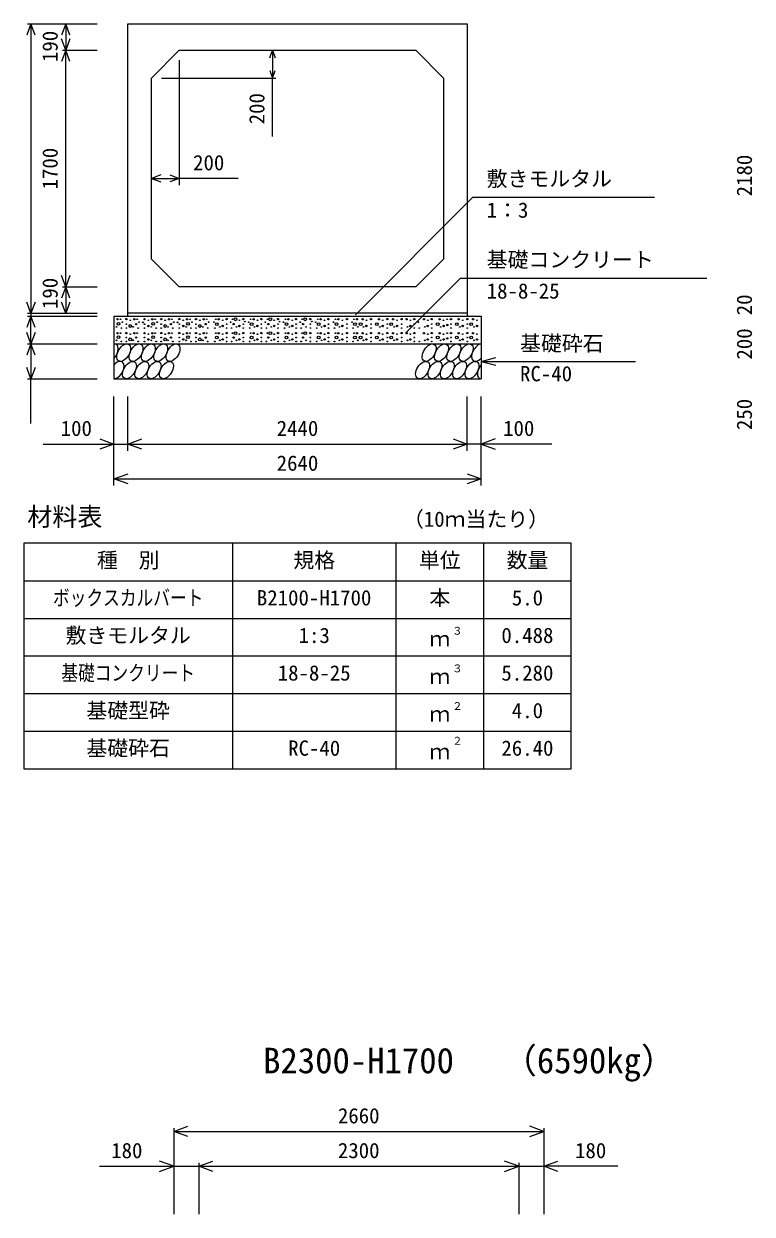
# Model space of a CAD drawing. Units: millimetres, scale not verified. Extents: x -100800 to 100800, y -35640 to 35640.
# Drawn here: x 15692 to 20927, y 17928 to 26480 of the extents above; entities that cross this region are included whole.
import ezdxf
from ezdxf.enums import TextEntityAlignment as Align

# ---------------------------------------------------------------- set-up
doc = ezdxf.new("R2010")
doc.units = ezdxf.units.MM
doc.header["$LTSCALE"] = 120
for name, color, linetype, lineweight in [('0-0_DIM', 7, 'Continuous', 25), ('0-2_HATCH', 6, 'Continuous', 25), ('0-3_HYO', 3, 'Continuous', 25), ('0-4_HYO2', 4, 'Continuous', 25), ('0-5_OUTLINE', 3, 'Continuous', 25), ('0-7_TXT', 7, 'Continuous', 25)]:
    doc.layers.add(name, color=color, linetype=linetype, lineweight=lineweight)
doc.styles.add('ＭＳ ゴシック', font='')
doc.styles.get('ＭＳ ゴシック').set_extended_font_data('MS Gothic')

msp = doc.modelspace()

# ---------------------------------------------------------------- linework, layer by layer
at = {"layer": '0-0_DIM'}
for p, q in [((15719, 26480.3), (16219.1, 26480.3)), ((15743, 26480.3), (15743, 24400.3)), ((15993, 26480.3), (15993, 26290.3)), ((15969, 26290.3), (16219.1, 26290.3)), ((15993, 24590.3), (15993, 26290.3)), ((17479.5, 26290.3), (17479.5, 26090.3)), ((16809.1, 26218.3), (16809.1, 25321.7)), ((16681.1, 26090.3), (17503.5, 26090.3)), ((17479.5, 25669.5), (17479.5, 26090.3)), ((16609.1, 25369.7), (16809.1, 25369.7)), ((17233.2, 25369.7), (16809.1, 25369.7)), ((18919, 25234.2), (18074.9, 24390.2)), ((18919, 25234.2), (20224.7, 25234.2)), ((18831.3, 24653.1), (18438.5, 24260.3)), ((18831.3, 24653.1), (20600.3, 24653.1)), ((15969, 24590.3), (16219.1, 24590.3)), ((15993, 24590.3), (15993, 24400.3)), ((15719, 24400.3), (16219.1, 24400.3)), ((15719, 24380.3), (16219.1, 24380.3)), ((15743, 24400.3), (15743, 24380.3)), ((15743, 24180.3), (15743, 24380.3)), ((15719, 24180.3), (16219.1, 24180.3)), ((15743, 24180.3), (15743, 23930.3)), ((18979.1, 24055.3), (19083.4, 24083.3)), ((18979.1, 24055.3), (20088, 24055.3)), ((18979.1, 24055.3), (19083.4, 24027.3)), ((15719, 23930.3), (16219.1, 23930.3)), ((15743, 23608.2), (15743, 23930.3)), ((16339.1, 23163.1), (16339.1, 23802.7)), ((16439.1, 23413.1), (16439.1, 23802.7)), ((18879.1, 23413.1), (18879.1, 23802.7)), ((18979.1, 23163.1), (18979.1, 23802.7)), ((15831.1, 23461.1), (16339.1, 23461.1)), ((16339.1, 23461.1), (16439.1, 23461.1)), ((16439.1, 23461.1), (18879.1, 23461.1)), ((16339.1, 23211.1), (18979.1, 23211.1)), ((16769.1, 18546.6), (16769.1, 17928)), ((16769.1, 18522.6), (19429.1, 18522.6)), ((19429.1, 18546.6), (19429.1, 17928)), ((16236.4, 18272.6), (16769.1, 18272.6)), ((16949.1, 18296.6), (16949.1, 17928)), ((19249.1, 18296.6), (19249.1, 17928)), ((19961.8, 18272.6), (19429.1, 18272.6))]:
    msp.add_line(p, q, dxfattribs=at)
for points in [[(15772.6, 26399.1), (15743, 26480.3), (15713.5, 26399.1)], [(16022.6, 26399.1), (15993, 26480.3), (15963.5, 26399.1)], [(16022.6, 26371.5), (15993, 26290.3), (15963.5, 26371.5)], [(16022.6, 26209.1), (15993, 26290.3), (15963.5, 26209.1)], [(17459.8, 26236.2), (17479.5, 26290.3), (17499.2, 26236.2)], [(17459.8, 26144.4), (17479.5, 26090.3), (17499.2, 26144.4)], [(16676.8, 25394.3), (16609.1, 25369.7), (16676.8, 25345)], [(16741.4, 25394.3), (16809.1, 25369.7), (16741.4, 25345)], [(16022.6, 24671.5), (15993, 24590.3), (15963.5, 24671.5)], [(16022.6, 24509.1), (15993, 24590.3), (15963.5, 24509.1)], [(15772.6, 24481.5), (15743, 24400.3), (15713.5, 24481.5)], [(16022.6, 24481.5), (15993, 24400.3), (15963.5, 24481.5)], [(15772.6, 24299.1), (15743, 24380.3), (15713.5, 24299.1)], [(15772.6, 24261.5), (15743, 24180.3), (15713.5, 24261.5)], [(15772.6, 24099.1), (15743, 24180.3), (15713.5, 24099.1)], [(15772.6, 24011.5), (15743, 23930.3), (15713.5, 24011.5)], [(16237.6, 23498), (16339.1, 23461.1), (16237.6, 23424.1)], [(16540.6, 23424.1), (16439.1, 23461.1), (16540.6, 23498)], [(18777.6, 23498), (18879.1, 23461.1), (18777.6, 23424.1)], [(19487.1, 23461.1), (18979.1, 23461.1), (18879.1, 23461.1)], [(19080.6, 23498), (18979.1, 23461.1), (19080.6, 23424.1)], [(16440.6, 23174.1), (16339.1, 23211.1), (16440.6, 23248)], [(18877.6, 23248), (18979.1, 23211.1), (18877.6, 23174.1)], [(16870.6, 18485.7), (16769.1, 18522.6), (16870.6, 18559.6)], [(19327.6, 18485.7), (19429.1, 18522.6), (19327.6, 18559.6)], [(16667.6, 18235.7), (16769.1, 18272.6), (16667.6, 18309.6)], [(17050.6, 18235.7), (16949.1, 18272.6), (17050.6, 18309.6)], [(19147.6, 18235.7), (19249.1, 18272.6), (19147.6, 18309.6)], [(19530.6, 18235.7), (19429.1, 18272.6), (19530.6, 18309.6)], [(16769.1, 18272.6), (16949.1, 18272.6), (19249.1, 18272.6), (19429.1, 18272.6)]]:
    msp.add_lwpolyline(points, dxfattribs=at)
at = {"layer": '0-2_HATCH'}
for centre, radius in [((16358.1, 24302.3), 2.5), ((16365.1, 24357.5), 5), ((16371.7, 24324.5), 10), ((16386.2, 24357.5), 2.5), ((16393.2, 24294.4), 2.5), ((16400.2, 24336.5), 2.5), ((16429.1, 24358.4), 5), ((16429.1, 24322.5), 2.5), ((16429.1, 24294.4), 2.5), ((16457.1, 24309.3), 10), ((16457.1, 24350.5), 2.5), ((16478.1, 24302.3), 2.5), ((16485.1, 24357.5), 5), ((16499.2, 24322.5), 5), ((16506.2, 24357.5), 2.5), ((16513.2, 24294.4), 2.5), ((16520.2, 24336.5), 2.5), ((16546.7, 24335.6), 2.5), ((16559.1, 24358.4), 5), ((16559.1, 24322.5), 2.5), ((16559.1, 24294.4), 2.5), ((16587.1, 24309.3), 5), ((16587.1, 24350.5), 2.5), ((16608.1, 24302.3), 2.5), ((16615.1, 24357.5), 5), ((16621.7, 24324.5), 10), ((16636.2, 24357.5), 2.5), ((16643.2, 24294.4), 2.5), ((16650.2, 24336.5), 2.5), ((16679.1, 24358.4), 5), ((16679.1, 24322.5), 2.5), ((16679.1, 24294.4), 2.5), ((16707.1, 24309.3), 10), ((16707.1, 24350.5), 2.5), ((16728.1, 24302.3), 2.5), ((16735.1, 24357.5), 5), ((16749.2, 24322.5), 5), ((16756.2, 24357.5), 2.5), ((16763.2, 24294.4), 2.5), ((16770.2, 24336.5), 2.5), ((16796.7, 24335.6), 2.5), ((16809.1, 24358.4), 5), ((16809.1, 24322.5), 2.5), ((16809.1, 24294.4), 2.5), ((16837.1, 24309.3), 5), ((16837.1, 24350.5), 2.5), ((16858.1, 24302.3), 2.5), ((16865.1, 24357.5), 5), ((16871.7, 24324.5), 10), ((16886.2, 24357.5), 2.5), ((16893.2, 24294.4), 2.5), ((16900.2, 24336.5), 2.5), ((16929.1, 24358.4), 5), ((16929.1, 24322.5), 2.5), ((16929.1, 24294.4), 2.5), ((16957.1, 24309.3), 10), ((16957.1, 24350.5), 2.5), ((16978.1, 24302.3), 2.5), ((16985.1, 24357.5), 5), ((16999.2, 24322.5), 5), ((17006.2, 24357.5), 2.5), ((17013.2, 24294.4), 2.5), ((17020.2, 24336.5), 2.5), ((17058, 24336.5), 2.5), ((17065, 24294.4), 2.5), ((17079, 24322.5), 10), ((17072, 24357.5), 2.5), ((17093.1, 24357.5), 5), ((17100.1, 24302.3), 2.5), ((17121.1, 24309.3), 5), ((17121.1, 24350.5), 2.5), ((17149.1, 24358.4), 5), ((17149.1, 24322.5), 2.5), ((17149.1, 24294.4), 2.5), ((17178, 24336.5), 2.5), ((17185, 24294.4), 2.5), ((17192, 24357.5), 2.5), ((17199, 24322.5), 5), ((17213.1, 24357.5), 10), ((17220.1, 24302.3), 2.5), ((17241.1, 24309.3), 5), ((17241.1, 24350.5), 2.5), ((17269.1, 24358.4), 5), ((17269.1, 24322.5), 2.5), ((17269.1, 24294.4), 2.5), ((17280.5, 24340.8), 2.5), ((17308, 24336.5), 2.5), ((17315, 24294.4), 2.5), ((17329, 24322.5), 10), ((17322, 24357.5), 2.5), ((17343.1, 24357.5), 5), ((17350.1, 24302.3), 2.5), ((17371.1, 24309.3), 5), ((17371.1, 24350.5), 2.5), ((17399.1, 24358.4), 5), ((17399.1, 24322.5), 2.5), ((17399.1, 24294.4), 2.5), ((17428, 24336.5), 2.5), ((17435, 24294.4), 2.5), ((17442, 24357.5), 2.5), ((17449, 24322.5), 5), ((17463.1, 24357.5), 10), ((17470.1, 24302.3), 2.5), ((17491.1, 24309.3), 5), ((17491.1, 24350.5), 2.5), ((17519.1, 24358.4), 5), ((17519.1, 24322.5), 2.5), ((17519.1, 24294.4), 2.5), ((17530.5, 24340.8), 2.5), ((17558, 24336.5), 2.5), ((17565, 24294.4), 2.5), ((17579, 24322.5), 10), ((17572, 24357.5), 2.5), ((17593.1, 24357.5), 5), ((17600.1, 24302.3), 2.5), ((17621.1, 24309.3), 5), ((17621.1, 24350.5), 2.5), ((17649.1, 24358.4), 5), ((17649.1, 24322.5), 2.5), ((17649.1, 24294.4), 2.5), ((17678, 24336.5), 2.5), ((17685, 24294.4), 2.5), ((17692, 24357.5), 2.5), ((17699, 24322.5), 5), ((17713.1, 24357.5), 10), ((17720.1, 24302.3), 2.5), ((17751, 24358.4), 5), ((17751, 24322.5), 2.5), ((17751, 24294.4), 2.5), ((17762.3, 24340.8), 2.5), ((17789.8, 24336.5), 2.5), ((17796.8, 24294.4), 2.5), ((17810.9, 24322.5), 10), ((17803.9, 24357.5), 2.5), ((17824.9, 24357.5), 5), ((17831.9, 24302.3), 2.5), ((17852.9, 24309.3), 5), ((17852.9, 24350.5), 2.5), ((17881, 24358.4), 5), ((17881, 24322.5), 2.5), ((17881, 24294.4), 2.5), ((17917.9, 24336.5), 2.5), ((17924.9, 24294.4), 2.5), ((17938.9, 24322.5), 10), ((17931.9, 24357.5), 2.5), ((17952.9, 24357.5), 5), ((17960, 24302.3), 2.5), ((17981, 24309.3), 5), ((17981, 24350.5), 2.5), ((18013.9, 24358.4), 5), ((18013.9, 24322.5), 2.5), ((18013.9, 24294.4), 2.5), ((18050.8, 24336.5), 2.5), ((18057.8, 24294.4), 2.5), ((18071.9, 24322.5), 10), ((18064.8, 24357.5), 2.5), ((18085.9, 24357.5), 5), ((18092.9, 24302.3), 2.5), ((18112.5, 24322.5), 10), ((18126.5, 24357.5), 5), ((18133.6, 24302.3), 2.5), ((18154.6, 24309.3), 5), ((18154.6, 24350.5), 2.5), ((18187.5, 24358.4), 5), ((18187.5, 24322.5), 2.5), ((18187.5, 24294.4), 2.5), ((18229.4, 24322.5), 10), ((18243.4, 24357.5), 5), ((18250.4, 24302.3), 2.5), ((18271.4, 24309.3), 5), ((18271.4, 24350.5), 2.5), ((18304.3, 24358.4), 5), ((18304.3, 24322.5), 2.5), ((18304.3, 24294.4), 2.5), ((18332.1, 24322.5), 10), ((18346.1, 24357.5), 5), ((18353.1, 24302.3), 2.5), ((18374.1, 24309.3), 5), ((18374.1, 24350.5), 2.5), ((18407, 24358.4), 5), ((18407, 24322.5), 2.5), ((18407, 24294.4), 2.5), ((18442.3, 24357.5), 5), ((18449.3, 24302.3), 2.5), ((18470.3, 24309.3), 5), ((18470.3, 24350.5), 2.5), ((18498.4, 24358.4), 5), ((18498.4, 24322.5), 2.5), ((18498.4, 24294.4), 2.5), ((18527.2, 24336.5), 2.5), ((18534.2, 24294.4), 2.5), ((18567.1, 24357.5), 5), ((18574.1, 24302.3), 2.5), ((18595.1, 24309.3), 5), ((18595.1, 24350.5), 2.5), ((18623.2, 24358.4), 5), ((18623.2, 24322.5), 2.5), ((18623.2, 24294.4), 2.5), ((18666.5, 24322.5), 10), ((18680.5, 24357.5), 5), ((18687.5, 24302.3), 2.5), ((18708.6, 24309.3), 5), ((18708.6, 24350.5), 2.5), ((18734.7, 24316.3), 5), ((18734.7, 24357.5), 2.5), ((18762, 24358.4), 5), ((18762, 24322.5), 2.5), ((18762, 24294.4), 2.5), ((18803.9, 24322.5), 10), ((18817.9, 24357.5), 5), ((18825, 24302.3), 2.5), ((18846, 24309.3), 5), ((18846, 24350.5), 2.5), ((18878.9, 24358.4), 5), ((18878.9, 24322.5), 2.5), ((18878.9, 24294.4), 2.5), ((18906.6, 24322.5), 10), ((18920.6, 24357.5), 5), ((18927.6, 24302.3), 2.5), ((18948.7, 24309.3), 5), ((18948.7, 24350.5), 2.5), ((16358.1, 24206.2), 2.5), ((16365.1, 24257.5), 5), ((16371.7, 24228.4), 10), ((16386.2, 24257.5), 2.5), ((16429.1, 24258.4), 5), ((16429.1, 24226.4), 2.5), ((16457.1, 24213.2), 10), ((16457.1, 24250.5), 2.5), ((16478.1, 24206.2), 2.5), ((16485.1, 24257.5), 5), ((16499.2, 24226.4), 5), ((16506.2, 24257.5), 2.5), ((16559.1, 24258.4), 5), ((16559.1, 24226.4), 2.5), ((16587.1, 24213.2), 5), ((16587.1, 24250.5), 2.5), ((16608.1, 24206.2), 2.5), ((16615.1, 24257.5), 5), ((16621.7, 24228.4), 10), ((16636.2, 24257.5), 2.5), ((16679.1, 24258.4), 5), ((16679.1, 24226.4), 2.5), ((16707.1, 24213.2), 10), ((16707.1, 24250.5), 2.5), ((16728.1, 24206.2), 2.5), ((16735.1, 24257.5), 5), ((16749.2, 24226.4), 5), ((16756.2, 24257.5), 2.5), ((16809.1, 24258.4), 5), ((16809.1, 24226.4), 2.5), ((16837.1, 24213.2), 5), ((16837.1, 24250.5), 2.5), ((16858.1, 24206.2), 2.5), ((16865.1, 24257.5), 5), ((16871.7, 24228.4), 10), ((16886.2, 24257.5), 2.5), ((16929.1, 24258.4), 5), ((16929.1, 24226.4), 2.5), ((16957.1, 24213.2), 10), ((16957.1, 24250.5), 2.5), ((16978.1, 24206.2), 2.5), ((16985.1, 24257.5), 5), ((16999.2, 24226.4), 5), ((17006.2, 24257.5), 2.5), ((17079, 24226.4), 10), ((17072, 24257.5), 2.5), ((17093.1, 24257.5), 5), ((17100.1, 24206.2), 2.5), ((17121.1, 24213.2), 5), ((17121.1, 24250.5), 2.5), ((17149.1, 24258.4), 5), ((17149.1, 24226.4), 2.5), ((17192, 24257.5), 2.5), ((17199, 24226.4), 5), ((17213.1, 24257.5), 10), ((17220.1, 24206.2), 2.5), ((17241.1, 24213.2), 5), ((17241.1, 24250.5), 2.5), ((17269.1, 24258.4), 5), ((17269.1, 24226.4), 2.5), ((17329, 24226.4), 10), ((17322, 24257.5), 2.5), ((17343.1, 24257.5), 5), ((17350.1, 24206.2), 2.5), ((17371.1, 24213.2), 5), ((17371.1, 24250.5), 2.5), ((17399.1, 24258.4), 5), ((17399.1, 24226.4), 2.5), ((17442, 24257.5), 2.5), ((17449, 24226.4), 5), ((17463.1, 24257.5), 10), ((17470.1, 24206.2), 2.5), ((17491.1, 24213.2), 5), ((17491.1, 24250.5), 2.5), ((17519.1, 24258.4), 5), ((17519.1, 24226.4), 2.5), ((17579, 24226.4), 10), ((17572, 24257.5), 2.5), ((17593.1, 24257.5), 5), ((17600.1, 24206.2), 2.5), ((17621.1, 24213.2), 5), ((17621.1, 24250.5), 2.5), ((17649.1, 24258.4), 5), ((17649.1, 24226.4), 2.5), ((17692, 24257.5), 2.5), ((17699, 24226.4), 5), ((17713.1, 24257.5), 10), ((17720.1, 24206.2), 2.5), ((17751, 24258.4), 5), ((17751, 24226.4), 2.5), ((17810.9, 24226.4), 10), ((17803.9, 24257.5), 2.5), ((17824.9, 24257.5), 5), ((17831.9, 24206.2), 2.5), ((17852.9, 24213.2), 5), ((17852.9, 24250.5), 2.5), ((17881, 24258.4), 5), ((17881, 24226.4), 2.5), ((17938.9, 24226.4), 10), ((17931.9, 24257.5), 2.5), ((17952.9, 24257.5), 5), ((17960, 24206.2), 2.5), ((17981, 24213.2), 5), ((17981, 24250.5), 2.5), ((18013.9, 24258.4), 5), ((18013.9, 24226.4), 2.5), ((18071.9, 24226.4), 10), ((18064.8, 24257.5), 2.5), ((18085.9, 24257.5), 5), ((18092.9, 24206.2), 2.5), ((18112.5, 24226.4), 10), ((18126.5, 24257.5), 5), ((18133.6, 24206.2), 2.5), ((18154.6, 24213.2), 5), ((18154.6, 24250.5), 2.5), ((18187.5, 24258.4), 5), ((18187.5, 24226.4), 2.5), ((18229.4, 24226.4), 10), ((18243.4, 24257.5), 5), ((18250.4, 24206.2), 2.5), ((18271.4, 24213.2), 5), ((18271.4, 24250.5), 2.5), ((18304.3, 24258.4), 5), ((18304.3, 24226.4), 2.5), ((18332.1, 24226.4), 10), ((18346.1, 24257.5), 5), ((18353.1, 24206.2), 2.5), ((18374.1, 24213.2), 5), ((18374.1, 24250.5), 2.5), ((18407, 24258.4), 5), ((18407, 24226.4), 2.5), ((18442.3, 24257.5), 5), ((18449.3, 24206.2), 2.5), ((18470.3, 24213.2), 5), ((18470.3, 24250.5), 2.5), ((18498.4, 24258.4), 5), ((18498.4, 24226.4), 2.5), ((18567.1, 24257.5), 5), ((18574.1, 24206.2), 2.5), ((18595.1, 24213.2), 5), ((18595.1, 24250.5), 2.5), ((18623.2, 24258.4), 5), ((18623.2, 24226.4), 2.5), ((18666.5, 24226.4), 10), ((18680.5, 24257.5), 5), ((18687.5, 24206.2), 2.5), ((18708.6, 24213.2), 5), ((18708.6, 24250.5), 2.5), ((18734.7, 24220.2), 5), ((18734.7, 24257.5), 2.5), ((18762, 24258.4), 5), ((18762, 24226.4), 2.5), ((18803.9, 24226.4), 10), ((18817.9, 24257.5), 5), ((18825, 24206.2), 2.5), ((18846, 24213.2), 5), ((18846, 24250.5), 2.5), ((18878.9, 24258.4), 5), ((18878.9, 24226.4), 2.5), ((18906.6, 24226.4), 10), ((18920.6, 24257.5), 5), ((18927.6, 24206.2), 2.5), ((18948.7, 24213.2), 5), ((18948.7, 24250.5), 2.5), ((16393.2, 24198.4), 2.5), ((16429.1, 24198.4), 2.5), ((16513.2, 24198.4), 2.5), ((16559.1, 24198.4), 2.5), ((16643.2, 24198.4), 2.5), ((16679.1, 24198.4), 2.5), ((16763.2, 24198.4), 2.5), ((16809.1, 24198.4), 2.5), ((16893.2, 24198.4), 2.5), ((16929.1, 24198.4), 2.5), ((17013.2, 24198.4), 2.5), ((17065, 24198.4), 2.5), ((17149.1, 24198.4), 2.5), ((17185, 24198.4), 2.5), ((17269.1, 24198.4), 2.5), ((17315, 24198.4), 2.5), ((17399.1, 24198.4), 2.5), ((17435, 24198.4), 2.5), ((17519.1, 24198.4), 2.5), ((17565, 24198.4), 2.5), ((17649.1, 24198.4), 2.5), ((17685, 24198.4), 2.5), ((17751, 24198.4), 2.5), ((17796.8, 24198.4), 2.5), ((17881, 24198.4), 2.5), ((17924.9, 24198.4), 2.5), ((18013.9, 24198.4), 2.5), ((18057.8, 24198.4), 2.5), ((18187.5, 24198.4), 2.5), ((18304.3, 24198.4), 2.5), ((18407, 24198.4), 2.5), ((18498.4, 24198.4), 2.5), ((18534.2, 24198.4), 2.5), ((18623.2, 24198.4), 2.5), ((18762, 24198.4), 2.5), ((18878.9, 24198.4), 2.5)]:
    msp.add_circle(centre, radius, dxfattribs=at)
for centre, start_param, end_param in [((16320.8, 24117.8), 4.335544, 6.724593), ((18959.8, 24117.8), 0.419949, 4.357003), ((16362.3, 23992.8), 3.496422, 7.58605), ((19001.4, 23992.8), 1.28053, 3.496422)]:
    msp.add_ellipse(centre, major_axis=(36.4, 58.9), ratio=0.5792, start_param=start_param, end_param=end_param, dxfattribs=at)
for centre in [(16409.5, 24117.8), (16498.2, 24117.8), (16586.9, 24117.8), (16675.6, 24117.8), (16764.3, 24117.8), (18605, 24117.8), (18693.7, 24117.8), (18782.4, 24117.8), (18871.1, 24117.8), (16451, 23992.8), (16539.7, 23992.8), (16628.4, 23992.8), (16717.1, 23992.8), (18557.9, 23992.8), (18646.6, 23992.8), (18735.3, 23992.8), (18824, 23992.8), (18912.7, 23992.8)]:
    msp.add_ellipse(centre, major_axis=(36.4, 58.9), ratio=0.5792, dxfattribs=at)
at = {"layer": '0-3_HYO'}
for p, q in [((17191.6, 22748.6), (17191.6, 21128.6)), ((18366.6, 22748.6), (18366.6, 21128.6)), ((18996.6, 22748.6), (18996.6, 21128.6)), ((15691.6, 22478.6), (19626.6, 22478.6))]:
    msp.add_line(p, q, dxfattribs=at)
msp.add_lwpolyline([(15691.6, 21128.6), (19626.6, 21128.6), (19626.6, 22748.6), (15691.6, 22748.6)], close=True, dxfattribs=at)
at = {"layer": '0-4_HYO2'}
for p, q in [((15691.6, 22208.6), (19626.6, 22208.6)), ((15691.6, 21938.6), (19626.6, 21938.6)), ((15691.6, 21668.6), (19626.6, 21668.6)), ((15691.6, 21398.6), (19626.6, 21398.6))]:
    msp.add_line(p, q, dxfattribs=at)
at = {"layer": '0-5_OUTLINE'}
for p, q in [((16439.1, 26480.3), (18879.1, 26480.3)), ((16439.1, 24380.3), (16439.1, 26480.3)), ((18879.1, 26480.3), (18879.1, 24380.3)), ((16609.1, 26090.3), (16809.1, 26290.3)), ((16809.1, 26290.3), (18509.1, 26290.3)), ((18709.1, 26090.3), (18509.1, 26290.3)), ((16609.1, 24790.3), (16609.1, 26090.3)), ((18709.1, 26090.3), (18709.1, 24790.3)), ((16609.1, 24790.3), (16809.1, 24590.3)), ((18709.1, 24790.3), (18509.1, 24590.3)), ((18509.1, 24590.3), (16809.1, 24590.3)), ((16339.1, 24380.3), (16339.1, 23930.3)), ((16339.1, 24380.3), (18979.1, 24380.3)), ((18879.1, 24400.3), (16439.1, 24400.3)), ((18979.1, 24380.3), (18979.1, 23930.3)), ((16339.1, 24180.3), (18979.1, 24180.3)), ((16339.1, 23930.3), (18979.1, 23930.3))]:
    msp.add_line(p, q, dxfattribs=at)

# ---------------------------------------------------------------- texts
at = {"layer": '0-0_DIM', "style": 'ＭＳ ゴシック'}
for s, p in [('190', (15968, 26205.6)), ('200', (17454.5, 25758)), ('1700', (15968, 25290.3)), ('2180', (20958, 25240.3)), ('190', (15968, 24431.1)), ('20', (20958, 24386.2)), ('200', (20958, 24067.8)), ('250', (20958, 23561.5))]:
    msp.add_text(s, height=110, rotation=90, dxfattribs=at).set_placement(p, align=Align.BOTTOM_LEFT)
for s, p in [('200', (16908.3, 25394.7)), ('敷きモルタル', (19018.6, 25279.2)), ('1：3', (19018.6, 25054)), ('基礎コンクリート', (19018.6, 24698)), ('18-8-25', (19018.6, 24472.9)), ('基礎砕石', (19258.3, 24096.5)), ('RC-40', (19258.3, 23878.9)), ('100', (15956.7, 23486.1)), ('2440', (17509.1, 23486.1)), ('100', (19136.5, 23486.1)), ('2640', (17509.1, 23236.1)), ('2660', (17949.1, 18547.6)), ('180', (16319.8, 18297.6)), ('2300', (17949.1, 18297.6)), ('180', (19653.4, 18297.6))]:
    msp.add_text(s, height=110, dxfattribs=at).set_placement(p, align=Align.BOTTOM_LEFT)
at = {"layer": '0-7_TXT', "style": 'ＭＳ ゴシック'}
for s, height, p in [('材料表', 132, (15716.6, 22833.6)), ('（10ｍ当たり）', 110, (18416.6, 22833.6)), ('種\u3000別', 110, (16216.6, 22538.6)), ('規格', 110, (17629.1, 22538.6)), ('単位', 110, (18531.6, 22538.6)), ('数量', 110, (19161.6, 22538.6)), ('B2100-H1700', 110, (17366.6, 22268.6)), ('本', 110, (18606.6, 22268.6)), ('5.0', 110, (19199.1, 22268.6)), ('敷きモルタル', 110, (15991.6, 21998.6)), ('1:3', 110, (17666.6, 21998.6)), ('ｍ', 110, (18606.6, 21973.6)), ('３', 55, (18770.5, 22074.5)), ('0.488', 110, (19124.1, 21998.6)), ('18-8-25', 110, (17516.6, 21728.6)), ('ｍ', 110, (18606.6, 21703.6)), ('３', 55, (18770.5, 21804.5)), ('5.280', 110, (19124.1, 21728.6)), ('基礎型砕', 110, (16141.6, 21458.6)), ('２', 55, (18770.5, 21534.5)), ('4.0', 110, (19199.1, 21458.6)), ('ｍ', 110, (18606.6, 21433.6)), ('基礎砕石', 110, (16141.6, 21188.6)), ('RC-40', 110, (17591.6, 21188.6)), ('２', 55, (18770.5, 21284.5)), ('26.40', 110, (19124.1, 21188.6)), ('ｍ', 110, (18606.6, 21163.6)), ('B2300-H1700', 183.3, (17411.6, 18885.3)), ('（6590kg）', 183.3, (19129.3, 18885.3))]:
    msp.add_text(s, height=height, dxfattribs=at).set_placement(p, align=Align.BOTTOM_LEFT)
at = {"layer": '0-7_TXT', "style": 'ＭＳ ゴシック', "width": 0.8}
for s, p in [('ボックスカルバート', (15901.6, 22268.6)), ('基礎コンクリート', (15961.6, 21728.6))]:
    msp.add_text(s, height=110, dxfattribs=at).set_placement(p, align=Align.BOTTOM_LEFT)

doc.saveas('drawing.dxf')
